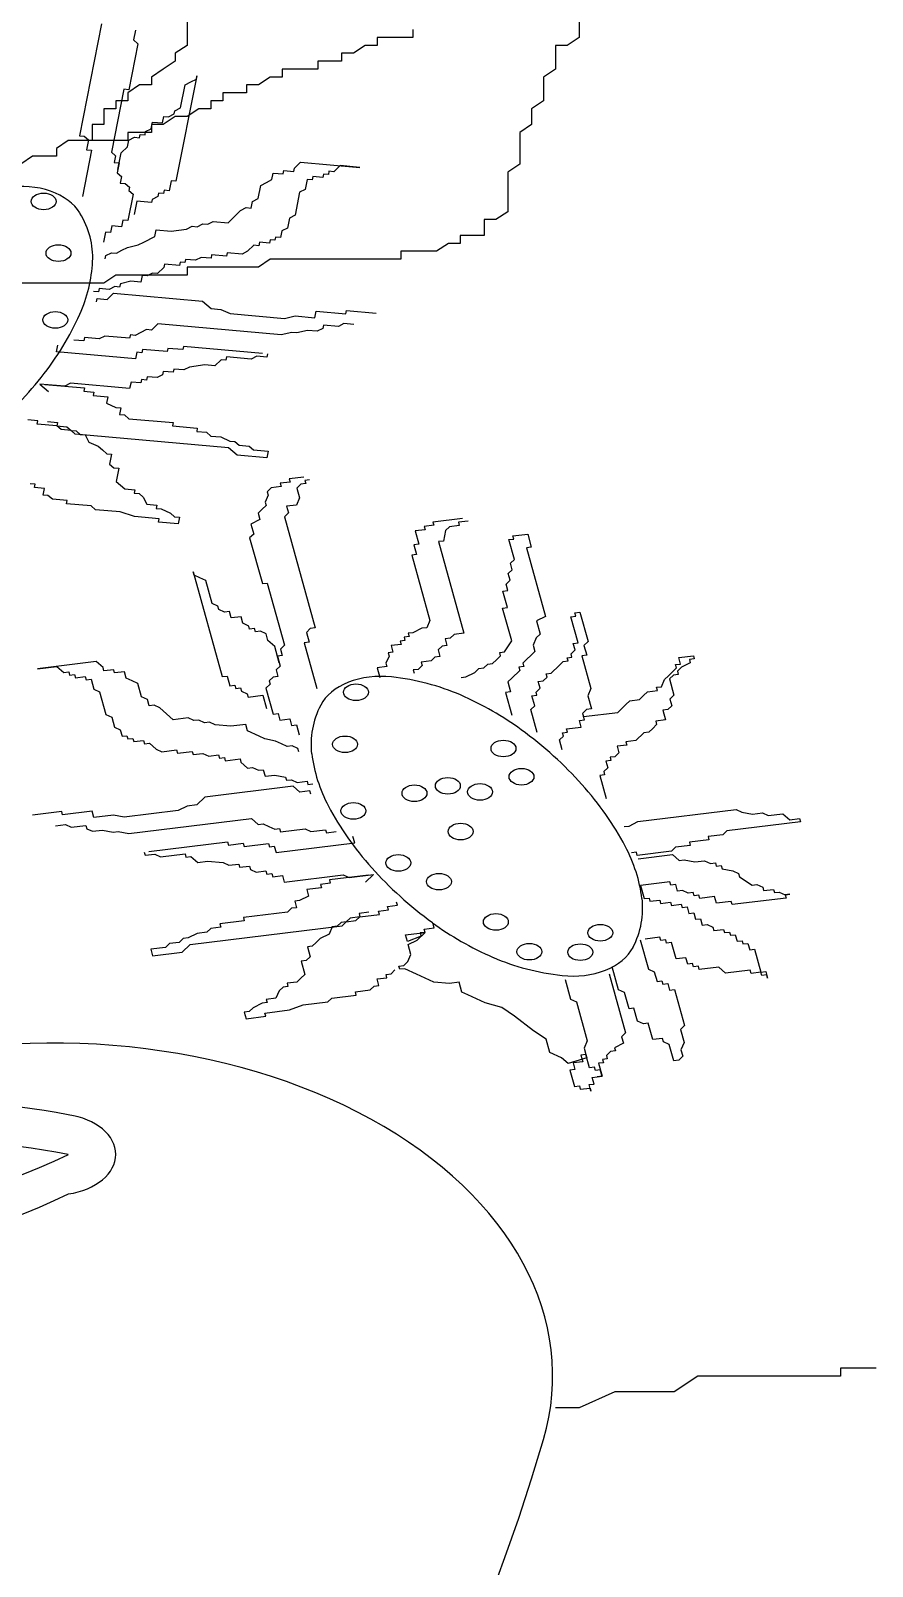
# Model space of a CAD drawing. Header units: millimetres. Extents: x 3060 to 28796, y 18778 to 36190.
# Drawn here: x 9188.6 to 9273.6, y 35747.8 to 35902.9 of the extents above; entities that cross this region are included whole.
import ezdxf

# ---------------------------------------------------------------- set-up
doc = ezdxf.new("R2010")
doc.units = ezdxf.units.MM

# ---------------------------------------------------------------- blocks, each defined once
blk = doc.blocks.new('A$C6FB662AA')
for p, q in [((1676.26, 1861.64), (1676.26, 1859.24)), ((1628.03, 1860.63), (1625.78, 1849.31)), ((1631.46, 1859.99), (1631.26, 1858.99)), ((1636.66, 1860.84), (1636.66, 1858.44)), ((1659.46, 1860.04), (1659.46, 1859.24)), ((1631.7, 1858.61), (1630.77, 1853.95)), ((1631.26, 1858.99), (1631.7, 1858.61)), ((1636.66, 1858.44), (1635.46, 1857.64)), ((1654.66, 1858.44), (1653.46, 1857.64)), ((1655.86, 1858.44), (1654.66, 1858.44)), ((1659.46, 1859.24), (1655.86, 1859.24)), ((1655.86, 1859.24), (1655.86, 1858.44)), ((1675.06, 1858.44), (1673.86, 1858.44)), ((1673.86, 1858.44), (1673.86, 1856.04)), ((1676.26, 1859.24), (1675.06, 1858.44)), ((1635.46, 1856.84), (1634.26, 1856.04)), ((1635.46, 1857.64), (1635.46, 1856.84)), ((1652.26, 1856.84), (1649.86, 1856.84)), ((1649.86, 1856.84), (1649.86, 1856.04)), ((1653.46, 1857.64), (1652.26, 1857.64)), ((1652.26, 1857.64), (1652.26, 1856.84)), ((1634.26, 1856.04), (1633.06, 1855.24)), ((1633.06, 1855.24), (1633.06, 1854.44)), ((1637.66, 1855.37), (1635.54, 1844.72)), ((1637.03, 1854.75), (1637.6, 1855.04)), ((1637.6, 1855.04), (1637.66, 1855.37)), ((1645.06, 1855.24), (1643.86, 1854.44)), ((1646.26, 1855.24), (1645.06, 1855.24)), ((1649.86, 1856.04), (1646.26, 1856.04)), ((1646.26, 1856.04), (1646.26, 1855.24)), ((1673.86, 1856.04), (1672.66, 1855.24)), ((1672.66, 1855.24), (1672.66, 1852.84)), ((1630.27, 1854), (1629.01, 1847.67)), ((1630.77, 1853.95), (1630.27, 1854)), ((1631.86, 1854.44), (1630.66, 1853.64)), ((1630.66, 1853.64), (1630.66, 1852.84)), ((1633.06, 1854.44), (1631.86, 1854.44)), ((1636, 1852.13), (1636.46, 1854.46)), ((1636.46, 1854.46), (1637.03, 1854.75)), ((1642.66, 1853.64), (1640.26, 1853.64)), ((1640.26, 1853.64), (1640.26, 1852.84)), ((1643.86, 1854.44), (1642.66, 1854.44)), ((1642.66, 1854.44), (1642.66, 1853.64)), ((1629.46, 1852.04), (1628.26, 1852.04)), ((1628.26, 1852.04), (1628.26, 1850.44)), ((1630.66, 1852.84), (1629.46, 1852.84)), ((1629.46, 1852.84), (1629.46, 1852.04)), ((1635.37, 1851.51), (1635.43, 1851.84)), ((1635.43, 1851.84), (1636, 1852.13)), ((1637.86, 1852.04), (1636.66, 1851.24)), ((1639.06, 1852.04), (1637.86, 1852.04)), ((1640.26, 1852.84), (1639.06, 1852.84)), ((1639.06, 1852.84), (1639.06, 1852.04)), ((1672.66, 1852.84), (1671.46, 1852.04)), ((1671.46, 1852.04), (1671.46, 1850.44)), ((1628.26, 1850.44), (1627.06, 1850.44)), ((1627.06, 1850.44), (1627.06, 1848.84)), ((1633.04, 1850.02), (1633.17, 1850.69)), ((1634.26, 1850.44), (1633.06, 1850.44)), ((1633.06, 1850.44), (1633.06, 1849.64)), ((1633.17, 1850.69), (1634.17, 1850.6)), ((1634.17, 1850.6), (1634.3, 1851.27)), ((1635.46, 1851.24), (1634.26, 1850.44)), ((1634.3, 1851.27), (1634.8, 1851.22)), ((1634.8, 1851.22), (1635.37, 1851.51)), ((1636.66, 1851.24), (1635.46, 1851.24)), ((1671.46, 1850.44), (1670.26, 1849.64)), ((1624.66, 1848.84), (1623.46, 1848.04)), ((1627.06, 1848.84), (1624.66, 1848.84)), ((1625.78, 1849.31), (1626.28, 1849.26)), ((1626.28, 1849.26), (1626.71, 1848.89)), ((1626.71, 1848.89), (1626.51, 1847.89)), ((1630.66, 1848.84), (1627.06, 1848.84)), ((1630.64, 1848.2), (1630.77, 1848.87)), ((1633.06, 1849.64), (1630.66, 1849.64)), ((1630.66, 1849.64), (1630.66, 1848.84)), ((1630.77, 1848.87), (1631.34, 1849.16)), ((1631.34, 1849.16), (1631.84, 1849.11)), ((1631.84, 1849.11), (1631.91, 1849.44)), ((1631.91, 1849.44), (1632.41, 1849.4)), ((1632.41, 1849.4), (1632.47, 1849.73)), ((1632.47, 1849.73), (1633.04, 1850.02)), ((1670.26, 1849.64), (1670.26, 1846.44)), ((1621.06, 1847.24), (1619.86, 1846.44)), ((1623.46, 1847.24), (1621.06, 1847.24)), ((1623.46, 1848.04), (1623.46, 1847.24)), ((1627.01, 1847.84), (1626.08, 1843.18)), ((1626.51, 1847.89), (1627.01, 1847.84)), ((1629.01, 1847.67), (1629.44, 1847.29)), ((1629.44, 1847.29), (1629.31, 1846.62)), ((1629.68, 1845.91), (1630.01, 1847.58)), ((1630.01, 1847.58), (1630.64, 1848.2)), ((1629.31, 1846.62), (1629.81, 1846.58)), ((1629.81, 1846.58), (1629.61, 1845.58)), ((1629.61, 1845.58), (1630.04, 1845.2)), ((1645.23, 1844.88), (1645.36, 1845.54)), ((1645.36, 1845.54), (1646.36, 1845.45)), ((1646.36, 1845.45), (1646.43, 1845.79)), ((1646.43, 1845.79), (1647.43, 1845.7)), ((1647.43, 1845.7), (1647.5, 1846.03)), ((1647.5, 1846.03), (1648.13, 1846.65)), ((1648.13, 1846.65), (1654.12, 1846.12)), ((1650.99, 1845.72), (1650.93, 1845.39)), ((1651.49, 1845.68), (1650.99, 1845.72)), ((1652.13, 1846.3), (1651.49, 1845.68)), ((1654.12, 1846.12), (1652.13, 1846.3)), ((1670.26, 1846.44), (1669.06, 1845.64)), ((1669.06, 1845.64), (1669.06, 1841.64)), ((1630.04, 1845.2), (1629.91, 1844.54)), ((1629.91, 1844.54), (1630.41, 1844.49)), ((1630.41, 1844.49), (1630.84, 1844.11)), ((1630.84, 1844.11), (1630.78, 1843.78)), ((1635.04, 1844.76), (1634.84, 1843.76)), ((1635.54, 1844.72), (1635.04, 1844.76)), ((1643.84, 1842.97), (1644.1, 1844.3)), ((1644.1, 1844.3), (1644.67, 1844.59)), ((1644.67, 1844.59), (1645.23, 1844.88)), ((1648.8, 1844.9), (1648.6, 1843.9)), ((1649.3, 1844.85), (1648.8, 1844.9)), ((1649.36, 1845.19), (1649.3, 1844.85)), ((1650.36, 1845.1), (1649.36, 1845.19)), ((1650.43, 1845.43), (1650.36, 1845.1)), ((1650.93, 1845.39), (1650.43, 1845.43)), ((1631.21, 1843.4), (1630.68, 1840.74)), ((1630.78, 1843.78), (1631.21, 1843.4)), ((1631.58, 1842.69), (1631.31, 1841.36)), ((1633.08, 1842.56), (1631.58, 1842.69)), ((1633.14, 1842.89), (1633.08, 1842.56)), ((1633.71, 1843.18), (1633.14, 1842.89)), ((1633.78, 1843.52), (1633.71, 1843.18)), ((1634.28, 1843.47), (1633.78, 1843.52)), ((1634.34, 1843.81), (1634.28, 1843.47)), ((1634.84, 1843.76), (1634.34, 1843.81)), ((1643.14, 1842.01), (1643.27, 1842.68)), ((1643.27, 1842.68), (1643.84, 1842.97)), ((1648.03, 1843.61), (1647.57, 1841.28)), ((1648.6, 1843.9), (1648.03, 1843.61)), ((1640.81, 1840.52), (1641.44, 1841.14)), ((1641.44, 1841.14), (1642.07, 1841.77)), ((1642.07, 1841.77), (1642.64, 1842.05)), ((1642.64, 1842.05), (1643.14, 1842.01)), ((1647, 1840.99), (1646.8, 1839.99)), ((1647.57, 1841.28), (1647, 1840.99)), ((1667.86, 1840.84), (1666.66, 1840.84)), ((1666.66, 1840.84), (1666.66, 1839.24)), ((1669.06, 1841.64), (1667.86, 1840.84)), ((1628.42, 1839.58), (1628.22, 1838.58)), ((1628.92, 1839.54), (1628.42, 1839.58)), ((1629.05, 1840.21), (1628.92, 1839.54)), ((1630.05, 1840.12), (1629.05, 1840.21)), ((1630.18, 1840.78), (1630.05, 1840.12)), ((1630.68, 1840.74), (1630.18, 1840.78)), ((1633.41, 1839.14), (1633.55, 1839.81)), ((1633.55, 1839.81), (1635.05, 1839.68)), ((1635.05, 1839.68), (1636.61, 1839.88)), ((1636.61, 1839.88), (1637.18, 1840.17)), ((1637.18, 1840.17), (1637.68, 1840.12)), ((1637.68, 1840.12), (1638.24, 1840.41)), ((1638.24, 1840.41), (1638.74, 1840.37)), ((1638.74, 1840.37), (1639.31, 1840.65)), ((1639.31, 1840.65), (1640.81, 1840.52)), ((1646.24, 1839.7), (1646.1, 1839.04)), ((1646.8, 1839.99), (1646.24, 1839.7)), ((1629.52, 1837.45), (1630.08, 1837.74)), ((1630.08, 1837.74), (1630.65, 1838.03)), ((1630.65, 1838.03), (1631.72, 1838.28)), ((1631.72, 1838.28), (1632.28, 1838.56)), ((1632.28, 1838.56), (1633.41, 1839.14)), ((1643.41, 1838.26), (1642.77, 1837.64)), ((1643.91, 1838.21), (1643.41, 1838.26)), ((1643.97, 1838.55), (1643.91, 1838.21)), ((1644.97, 1838.46), (1643.97, 1838.55)), ((1645.04, 1838.79), (1644.97, 1838.46)), ((1645.54, 1838.75), (1645.04, 1838.79)), ((1645.6, 1839.08), (1645.54, 1838.75)), ((1646.1, 1839.04), (1645.6, 1839.08)), ((1663.06, 1838.44), (1661.86, 1837.64)), ((1664.26, 1838.44), (1663.06, 1838.44)), ((1664.26, 1839.24), (1664.26, 1838.44)), ((1666.66, 1839.24), (1664.26, 1839.24)), ((1628.39, 1836.88), (1628.45, 1837.21)), ((1628.45, 1837.21), (1629.02, 1837.5)), ((1629.02, 1837.5), (1629.52, 1837.45)), ((1634.38, 1836.34), (1634.32, 1836.01)), ((1635.88, 1836.21), (1634.38, 1836.34)), ((1635.95, 1836.55), (1635.88, 1836.21)), ((1636.45, 1836.5), (1635.95, 1836.55)), ((1636.51, 1836.83), (1636.45, 1836.5)), ((1637.51, 1836.75), (1636.51, 1836.83)), ((1638.08, 1837.03), (1637.51, 1836.75)), ((1639.08, 1836.95), (1638.08, 1837.03)), ((1639.14, 1837.28), (1639.08, 1836.95)), ((1640.64, 1837.15), (1639.14, 1837.28)), ((1640.71, 1837.48), (1640.64, 1837.15)), ((1642.21, 1837.35), (1640.71, 1837.48)), ((1642.77, 1837.64), (1642.21, 1837.35)), ((1645.06, 1836.84), (1643.86, 1836.04)), ((1658.26, 1836.84), (1645.06, 1836.84)), ((1661.86, 1837.64), (1658.26, 1837.64)), ((1658.26, 1837.64), (1658.26, 1836.84)), ((1629.46, 1835.24), (1628.26, 1834.44)), ((1636.66, 1835.24), (1629.46, 1835.24)), ((1632.12, 1835.19), (1631.99, 1834.52)), ((1632.62, 1835.15), (1632.12, 1835.19)), ((1633.18, 1835.43), (1632.62, 1835.15)), ((1633.68, 1835.39), (1633.18, 1835.43)), ((1634.32, 1836.01), (1633.68, 1835.39)), ((1643.86, 1836.04), (1636.66, 1836.04)), ((1636.66, 1836.04), (1636.66, 1835.24)), ((1628.26, 1834.44), (1609.06, 1834.44)), ((1627.72, 1833.54), (1627.22, 1833.59)), ((1627.79, 1833.88), (1627.72, 1833.54)), ((1628.79, 1833.79), (1627.79, 1833.88)), ((1628.59, 1832.79), (1629.22, 1833.41)), ((1629.36, 1834.08), (1628.79, 1833.79)), ((1629.22, 1833.41), (1638.22, 1832.62)), ((1629.85, 1834.03), (1629.36, 1834.08)), ((1629.92, 1834.37), (1629.85, 1834.03)), ((1630.99, 1834.61), (1629.92, 1834.37)), ((1631.99, 1834.52), (1630.99, 1834.61)), ((1627.52, 1832.55), (1627.59, 1832.88)), ((1627.59, 1832.88), (1628.59, 1832.79)), ((1638.22, 1832.62), (1639.08, 1831.86)), ((1639.08, 1831.86), (1640.08, 1831.77)), ((1640.08, 1831.77), (1641.01, 1831.35)), ((1649.57, 1830.93), (1649.71, 1831.6)), ((1649.71, 1831.6), (1652.7, 1831.33)), ((1652.7, 1831.33), (1652.77, 1831.67)), ((1652.77, 1831.67), (1655.77, 1831.4)), ((1633.69, 1830.31), (1633.06, 1829.68)), ((1646.18, 1829.2), (1633.69, 1830.31)), ((1641.01, 1831.35), (1646.51, 1830.87)), ((1646.51, 1830.87), (1647.58, 1831.11)), ((1647.58, 1831.11), (1649.57, 1830.93)), ((1650.44, 1830.18), (1650.37, 1829.85)), ((1651.94, 1830.05), (1650.44, 1830.18)), ((1652.51, 1830.34), (1651.94, 1830.05)), ((1653.51, 1830.25), (1652.51, 1830.34)), ((1626.23, 1828.59), (1625.23, 1828.68)), ((1626.3, 1828.93), (1626.23, 1828.59)), ((1627.79, 1828.79), (1626.3, 1828.93)), ((1628.36, 1829.08), (1627.79, 1828.79)), ((1630.86, 1828.86), (1628.36, 1829.08)), ((1630.93, 1829.19), (1630.86, 1828.86)), ((1631.42, 1829.15), (1630.93, 1829.19)), ((1631.99, 1829.44), (1631.42, 1829.15)), ((1632.56, 1829.73), (1631.99, 1829.44)), ((1633.06, 1829.68), (1632.56, 1829.73)), ((1647.24, 1829.44), (1646.18, 1829.2)), ((1647.74, 1829.4), (1647.24, 1829.44)), ((1648.81, 1829.65), (1647.74, 1829.4)), ((1649.81, 1829.56), (1648.81, 1829.65)), ((1650.37, 1829.85), (1649.81, 1829.56)), ((1623.47, 1827.48), (1623.6, 1828.15)), ((1631.46, 1826.77), (1623.47, 1827.48)), ((1631.59, 1827.44), (1631.46, 1826.77)), ((1632.09, 1827.4), (1631.59, 1827.44)), ((1632.16, 1827.73), (1632.09, 1827.4)), ((1634.66, 1827.51), (1632.16, 1827.73)), ((1634.72, 1827.84), (1634.66, 1827.51)), ((1636.22, 1827.71), (1634.72, 1827.84)), ((1636.29, 1828.04), (1636.22, 1827.71)), ((1644.28, 1827.33), (1636.29, 1828.04)), ((1640.65, 1826.98), (1640.59, 1826.64)), ((1643.15, 1826.76), (1640.65, 1826.98)), ((1643.72, 1827.05), (1643.15, 1826.76)), ((1644.72, 1826.96), (1643.72, 1827.05)), ((1644.78, 1827.29), (1644.72, 1826.96)), ((1634.26, 1825.51), (1634.19, 1825.18)), ((1635.26, 1825.42), (1634.26, 1825.51)), ((1635.32, 1825.75), (1635.26, 1825.42)), ((1636.32, 1825.67), (1635.32, 1825.75)), ((1636.89, 1825.95), (1636.32, 1825.67)), ((1638.45, 1826.16), (1636.89, 1825.95)), ((1639.45, 1826.07), (1638.45, 1826.16)), ((1640.09, 1826.69), (1639.45, 1826.07)), ((1640.59, 1826.64), (1640.09, 1826.69)), ((1624.3, 1824.02), (1621.8, 1824.24)), ((1621.8, 1824.24), (1622.67, 1823.48)), ((1622.3, 1824.19), (1626.3, 1823.84)), ((1624.87, 1824.31), (1624.3, 1824.02)), ((1630.86, 1823.78), (1624.87, 1824.31)), ((1626.3, 1823.84), (1626.23, 1823.51)), ((1631, 1824.44), (1630.86, 1823.78)), ((1632, 1824.35), (1631, 1824.44)), ((1632.06, 1824.69), (1632, 1824.35)), ((1632.56, 1824.64), (1632.06, 1824.69)), ((1632.63, 1824.98), (1632.56, 1824.64)), ((1633.63, 1824.89), (1632.63, 1824.98)), ((1634.19, 1825.18), (1633.63, 1824.89)), ((1626.23, 1823.51), (1627.23, 1823.42)), ((1627.23, 1823.42), (1627.17, 1823.09)), ((1627.17, 1823.09), (1628.67, 1822.95)), ((1628.67, 1822.95), (1628.53, 1822.29)), ((1628.53, 1822.29), (1629.47, 1821.87)), ((1629.47, 1821.87), (1629.97, 1821.82)), ((1629.97, 1821.82), (1629.83, 1821.16)), ((1629.83, 1821.16), (1630.33, 1821.11)), ((1630.33, 1821.11), (1630.77, 1820.73)), ((1630.77, 1820.73), (1635.26, 1820.34)), ((1621.57, 1820.53), (1620.57, 1820.62)), ((1621.51, 1820.2), (1621.57, 1820.53)), ((1623.51, 1820.02), (1621.51, 1820.2)), ((1622.57, 1820.44), (1623.57, 1820.35)), ((1623.57, 1820.35), (1623.51, 1820.02)), ((1623.51, 1820.02), (1624.51, 1819.93)), ((1623.94, 1819.64), (1623.51, 1820.02)), ((1624.94, 1819.56), (1623.94, 1819.64)), ((1624.51, 1819.93), (1624.94, 1819.56)), ((1625.37, 1819.18), (1624.94, 1819.56)), ((1624.94, 1819.56), (1625.44, 1819.51)), ((1640.86, 1817.81), (1625.37, 1819.18)), ((1625.44, 1819.51), (1625.87, 1819.13)), ((1625.87, 1819.13), (1626.37, 1819.09)), ((1635.26, 1820.34), (1635.2, 1820)), ((1635.2, 1820), (1637.69, 1819.78)), ((1637.69, 1819.78), (1637.63, 1819.45)), ((1637.63, 1819.45), (1638.63, 1819.36)), ((1638.63, 1819.36), (1639.06, 1818.98)), ((1626.37, 1819.09), (1626.74, 1818.38)), ((1626.74, 1818.38), (1627.67, 1817.96)), ((1627.67, 1817.96), (1628.1, 1817.58)), ((1628.1, 1817.58), (1628.54, 1817.2)), ((1639.06, 1818.98), (1640.06, 1818.9)), ((1640.06, 1818.9), (1640.99, 1818.47)), ((1641.73, 1817.05), (1640.86, 1817.81)), ((1640.99, 1818.47), (1641.49, 1818.43)), ((1641.49, 1818.43), (1641.93, 1818.05)), ((1641.93, 1818.05), (1642.93, 1817.96)), ((1642.93, 1817.96), (1643.36, 1817.59)), ((1643.36, 1817.59), (1644.86, 1817.45)), ((1628.54, 1817.2), (1629.04, 1817.16)), ((1629.04, 1817.16), (1628.84, 1816.16)), ((1628.84, 1816.16), (1629.27, 1815.78)), ((1644.72, 1816.79), (1641.73, 1817.05)), ((1644.86, 1817.45), (1644.72, 1816.79)), ((1629.27, 1815.78), (1629.77, 1815.74)), ((1629.77, 1815.74), (1629.51, 1814.41)), ((1648.45, 1814.84), (1646.97, 1814.66)), ((1646.97, 1814.66), (1647.06, 1814.33)), ((1649.04, 1814.57), (1648.55, 1814.51)), ((1648.55, 1814.51), (1648.64, 1814.18)), ((1621.31, 1814.11), (1620.81, 1814.16)), ((1621.25, 1813.78), (1621.31, 1814.11)), ((1622.25, 1813.69), (1621.25, 1813.78)), ((1622.11, 1813.03), (1622.25, 1813.69)), ((1622.61, 1812.98), (1622.11, 1813.03)), ((1623.05, 1812.6), (1622.61, 1812.98)), ((1629.51, 1814.41), (1629.94, 1814.03)), ((1629.94, 1814.03), (1630.37, 1813.65)), ((1630.37, 1813.65), (1631.37, 1813.56)), ((1631.37, 1813.56), (1631.31, 1813.23)), ((1631.31, 1813.23), (1631.81, 1813.19)), ((1631.81, 1813.19), (1632.24, 1812.81)), ((1644.86, 1813.03), (1644.54, 1812.31)), ((1645.17, 1813.75), (1644.76, 1813.36)), ((1644.76, 1813.36), (1644.86, 1813.03)), ((1646.16, 1813.88), (1645.17, 1813.75)), ((1647.06, 1814.33), (1646.07, 1814.21)), ((1646.07, 1814.21), (1646.16, 1813.88)), ((1648.14, 1814.12), (1647.74, 1813.73)), ((1647.74, 1813.73), (1648.01, 1812.74)), ((1648.64, 1814.18), (1648.14, 1814.12)), ((1624.55, 1812.47), (1623.05, 1812.6)), ((1624.48, 1812.14), (1624.55, 1812.47)), ((1626.98, 1811.92), (1624.48, 1812.14)), ((1627.41, 1811.54), (1626.98, 1811.92)), ((1629.91, 1811.32), (1627.41, 1811.54)), ((1632.24, 1812.81), (1632.61, 1812.1)), ((1632.61, 1812.1), (1633.61, 1812.01)), ((1633.61, 1812.01), (1633.54, 1811.68)), ((1633.54, 1811.68), (1634.04, 1811.63)), ((1634.04, 1811.63), (1634.97, 1811.21)), ((1644.23, 1811.59), (1643.83, 1811.2)), ((1644.64, 1811.98), (1644.23, 1811.59)), ((1644.54, 1812.31), (1644.64, 1811.98)), ((1647.7, 1812.02), (1646.71, 1811.89)), ((1646.71, 1811.89), (1646.89, 1811.23)), ((1648.01, 1812.74), (1647.7, 1812.02)), ((1631.34, 1810.85), (1629.91, 1811.32)), ((1633.84, 1810.63), (1631.34, 1810.85)), ((1633.77, 1810.3), (1633.84, 1810.63)), ((1635.77, 1810.12), (1633.77, 1810.3)), ((1634.97, 1811.21), (1635.4, 1810.83)), ((1635.4, 1810.83), (1635.9, 1810.79)), ((1635.9, 1810.79), (1635.77, 1810.12)), ((1644.01, 1810.54), (1643.11, 1810.08)), ((1643.11, 1810.08), (1643.39, 1809.09)), ((1643.83, 1811.2), (1644.01, 1810.54)), ((1646.89, 1811.23), (1646.49, 1810.84)), ((1646.49, 1810.84), (1649.61, 1799.61)), ((1661.59, 1809.97), (1660.6, 1809.85)), ((1660.6, 1809.85), (1660.7, 1809.52)), ((1664.48, 1810.67), (1661.5, 1810.3)), ((1661.5, 1810.3), (1661.59, 1809.97)), ((1663.17, 1809.82), (1662.77, 1809.43)), ((1664.16, 1809.95), (1663.17, 1809.82)), ((1665.06, 1810.4), (1664.07, 1810.28)), ((1664.07, 1810.28), (1664.16, 1809.95)), ((1643.39, 1809.09), (1642.98, 1808.7)), ((1642.98, 1808.7), (1644.27, 1804.08)), ((1660.7, 1809.52), (1659.7, 1809.4)), ((1659.7, 1809.4), (1660.07, 1808.08)), ((1662.55, 1808.38), (1662.05, 1808.32)), ((1662.05, 1808.32), (1664.62, 1799.07)), ((1662.77, 1809.43), (1662.55, 1808.38)), ((1669.17, 1808.52), (1669.67, 1808.58)), ((1669.73, 1806.53), (1669.17, 1808.52)), ((1669.58, 1808.91), (1671.07, 1809.09)), ((1669.67, 1808.58), (1669.58, 1808.91)), ((1671.07, 1809.09), (1671.43, 1807.77)), ((1659.85, 1807.02), (1659.35, 1806.96)), ((1659.35, 1806.96), (1661.19, 1800.35)), ((1660.07, 1808.08), (1659.58, 1808.01)), ((1659.58, 1808.01), (1659.85, 1807.02)), ((1671.43, 1807.77), (1670.94, 1807.71)), ((1670.94, 1807.71), (1672.86, 1800.77)), ((1637.27, 1805.26), (1640.21, 1794.69)), ((1637.37, 1804.93), (1637.27, 1805.26)), ((1669.1, 1805.09), (1669.5, 1805.48)), ((1669.32, 1806.14), (1669.73, 1806.53)), ((1669.5, 1805.48), (1669.32, 1806.14)), ((1637.95, 1804.66), (1637.37, 1804.93)), ((1638.54, 1804.39), (1637.95, 1804.66)), ((1639.18, 1802.08), (1638.54, 1804.39)), ((1644.27, 1804.08), (1644.76, 1804.14)), ((1644.76, 1804.14), (1646.51, 1797.86)), ((1668.88, 1804.04), (1669.28, 1804.43)), ((1669.06, 1803.38), (1668.88, 1804.04)), ((1669.28, 1804.43), (1669.1, 1805.09)), ((1639.77, 1801.81), (1639.18, 1802.08)), ((1668.57, 1803.31), (1669.06, 1803.38)), ((1669.03, 1801.66), (1668.57, 1803.31)), ((1639.86, 1801.48), (1639.77, 1801.81)), ((1640.45, 1801.21), (1639.86, 1801.48)), ((1640.94, 1801.27), (1640.45, 1801.21)), ((1641.13, 1800.61), (1640.94, 1801.27)), ((1642.12, 1800.73), (1641.13, 1800.61)), ((1642.3, 1800.07), (1642.12, 1800.73)), ((1668.53, 1801.6), (1669.03, 1801.66)), ((1669.45, 1798.3), (1668.53, 1801.6)), ((1672.86, 1800.77), (1671.96, 1800.32)), ((1675.43, 1800.74), (1675.93, 1800.81)), ((1676.17, 1798.1), (1675.43, 1800.74)), ((1675.84, 1801.14), (1676.33, 1801.2)), ((1675.93, 1800.81), (1675.84, 1801.14)), ((1676.33, 1801.2), (1677.16, 1798.22)), ((1642.89, 1799.8), (1642.3, 1800.07)), ((1642.98, 1799.47), (1642.89, 1799.8)), ((1643.48, 1799.54), (1642.98, 1799.47)), ((1643.57, 1799.21), (1643.48, 1799.54)), ((1644.06, 1799.27), (1643.57, 1799.21)), ((1644.65, 1799), (1644.06, 1799.27)), ((1644.83, 1798.34), (1644.65, 1799)), ((1649.11, 1799.55), (1648.71, 1799.16)), ((1648.71, 1799.16), (1648.98, 1798.16)), ((1649.61, 1799.61), (1649.11, 1799.55)), ((1659.48, 1799.12), (1658.99, 1799.06)), ((1658.99, 1799.06), (1659.08, 1798.73)), ((1660.38, 1799.57), (1659.48, 1799.12)), ((1660.88, 1799.63), (1660.38, 1799.57)), ((1661.19, 1800.35), (1660.88, 1799.63)), ((1664.62, 1799.07), (1663.63, 1798.95)), ((1672.33, 1798.99), (1671.93, 1798.6)), ((1671.96, 1800.32), (1672.33, 1798.99)), ((1645.51, 1797.74), (1644.83, 1798.34)), ((1645.97, 1796.08), (1645.51, 1797.74)), ((1646.51, 1797.86), (1646.1, 1797.47)), ((1646.1, 1797.47), (1646.28, 1796.81)), ((1648.98, 1798.16), (1648.49, 1798.1)), ((1648.49, 1798.1), (1649.77, 1793.48)), ((1658.27, 1797.94), (1657.28, 1797.82)), ((1657.28, 1797.82), (1657.46, 1797.16)), ((1658.67, 1798.34), (1658.18, 1798.27)), ((1658.18, 1798.27), (1658.27, 1797.94)), ((1659.08, 1798.73), (1658.58, 1798.67)), ((1658.58, 1798.67), (1658.67, 1798.34)), ((1662.42, 1797.77), (1662.01, 1797.38)), ((1662.91, 1797.83), (1662.42, 1797.77)), ((1663.23, 1798.56), (1662.73, 1798.49)), ((1662.73, 1798.49), (1662.91, 1797.83)), ((1663.63, 1798.95), (1663.23, 1798.56)), ((1668.73, 1797.18), (1669.45, 1798.3)), ((1671.93, 1798.6), (1671.61, 1797.88)), ((1671.61, 1797.88), (1671.8, 1797.22)), ((1675.67, 1798.04), (1676.17, 1798.1)), ((1675.85, 1797.38), (1675.67, 1798.04)), ((1677.16, 1798.22), (1676.75, 1797.83)), ((1676.75, 1797.83), (1677.03, 1796.84)), ((1627.49, 1796.2), (1621.54, 1795.46)), ((1628.17, 1795.6), (1627.49, 1796.2)), ((1646.28, 1796.81), (1645.79, 1796.75)), ((1645.79, 1796.75), (1646.06, 1795.75)), ((1657.06, 1796.77), (1656.75, 1796.05)), ((1656.75, 1796.05), (1656.84, 1795.72)), ((1657.46, 1797.16), (1656.97, 1797.1)), ((1656.97, 1797.1), (1657.06, 1796.77)), ((1661.3, 1796.27), (1660.31, 1796.14)), ((1660.31, 1796.14), (1660.4, 1795.81)), ((1661.7, 1796.66), (1661.3, 1796.27)), ((1662.2, 1796.72), (1661.7, 1796.66)), ((1662.01, 1797.38), (1662.2, 1796.72)), ((1666.62, 1795.56), (1667.03, 1795.95)), ((1667.03, 1795.95), (1667.52, 1796.01)), ((1667.52, 1796.01), (1667.92, 1796.4)), ((1667.92, 1796.4), (1668.33, 1796.79)), ((1668.24, 1797.12), (1668.73, 1797.18)), ((1668.33, 1796.79), (1668.24, 1797.12)), ((1670.99, 1796.44), (1670.59, 1796.05)), ((1670.59, 1796.05), (1670.68, 1795.72)), ((1671.39, 1796.83), (1670.99, 1796.44)), ((1671.8, 1797.22), (1671.39, 1796.83)), ((1674.24, 1795.81), (1674.64, 1796.2)), ((1674.64, 1796.2), (1675.14, 1796.27)), ((1675.05, 1796.6), (1675.54, 1796.66)), ((1675.14, 1796.27), (1675.05, 1796.6)), ((1675.45, 1796.99), (1675.85, 1797.38)), ((1675.54, 1796.66), (1675.45, 1796.99)), ((1677.03, 1796.84), (1676.53, 1796.78)), ((1676.53, 1796.78), (1677.45, 1793.48)), ((1686, 1795.9), (1686.5, 1795.96)), ((1686.1, 1795.57), (1686, 1795.9)), ((1686.32, 1796.62), (1687.8, 1796.8)), ((1686.5, 1795.96), (1686.32, 1796.62)), ((1687.49, 1796.08), (1686.59, 1795.63)), ((1687.89, 1796.47), (1687.4, 1796.41)), ((1687.4, 1796.41), (1687.49, 1796.08)), ((1687.8, 1796.8), (1687.89, 1796.47)), ((1621.54, 1795.46), (1623.52, 1795.71)), ((1623.52, 1795.71), (1624.2, 1795.11)), ((1624.2, 1795.11), (1624.7, 1795.17)), ((1624.7, 1795.17), (1624.79, 1794.84)), ((1624.79, 1794.84), (1625.29, 1794.9)), ((1625.29, 1794.9), (1625.38, 1794.57)), ((1625.38, 1794.57), (1626.37, 1794.69)), ((1626.37, 1794.69), (1626.46, 1794.36)), ((1626.46, 1794.36), (1626.96, 1794.42)), ((1626.96, 1794.42), (1627.23, 1793.43)), ((1628.26, 1795.27), (1628.17, 1795.6)), ((1629.25, 1795.39), (1628.26, 1795.27)), ((1629.34, 1795.06), (1629.25, 1795.39)), ((1630.33, 1795.18), (1629.34, 1795.06)), ((1630.52, 1794.52), (1630.33, 1795.18)), ((1631.1, 1794.25), (1630.52, 1794.52)), ((1640.21, 1794.69), (1640.7, 1794.75)), ((1640.7, 1794.75), (1640.98, 1793.76)), ((1645.35, 1794.64), (1644.94, 1794.25)), ((1645.84, 1794.7), (1645.35, 1794.64)), ((1646.06, 1795.75), (1645.66, 1795.36)), ((1645.66, 1795.36), (1645.84, 1794.7)), ((1656.84, 1795.72), (1655.85, 1795.59)), ((1655.85, 1795.59), (1656.12, 1794.6)), ((1660, 1795.42), (1659.5, 1795.36)), ((1659.5, 1795.36), (1659.59, 1795.03)), ((1660.4, 1795.81), (1660, 1795.42)), ((1664.33, 1794.59), (1664.82, 1794.65)), ((1664.82, 1794.65), (1665.72, 1795.1)), ((1665.72, 1795.1), (1666.13, 1795.5)), ((1666.13, 1795.5), (1666.62, 1795.56)), ((1669.47, 1794.54), (1669.06, 1794.15)), ((1670.27, 1795.32), (1669.47, 1794.54)), ((1670.68, 1795.72), (1670.18, 1795.65)), ((1670.18, 1795.65), (1670.27, 1795.32)), ((1672.62, 1794.25), (1673.03, 1794.64)), ((1672.94, 1794.97), (1673.43, 1795.03)), ((1673.03, 1794.64), (1672.94, 1794.97)), ((1673.43, 1795.03), (1674.24, 1795.81)), ((1684.57, 1793.67), (1684.88, 1794.39)), ((1684.88, 1794.39), (1685.29, 1794.78)), ((1685.29, 1794.78), (1685.69, 1795.18)), ((1685.78, 1794.85), (1685.38, 1794.45)), ((1685.38, 1794.45), (1685.84, 1792.8)), ((1685.69, 1795.18), (1686.1, 1795.57)), ((1686.28, 1794.91), (1685.78, 1794.85)), ((1686.59, 1795.63), (1686.19, 1795.24)), ((1686.19, 1795.24), (1686.28, 1794.91)), ((1627.23, 1793.43), (1627.82, 1793.16)), ((1627.82, 1793.16), (1628.46, 1790.85)), ((1631.69, 1793.98), (1631.1, 1794.25)), ((1632.06, 1792.66), (1631.69, 1793.98)), ((1640.98, 1793.76), (1641.48, 1793.82)), ((1641.48, 1793.82), (1641.57, 1793.49)), ((1641.57, 1793.49), (1642.06, 1793.55)), ((1642.06, 1793.55), (1642.15, 1793.22)), ((1642.15, 1793.22), (1642.74, 1792.95)), ((1642.74, 1792.95), (1642.83, 1792.62)), ((1642.83, 1792.62), (1644.32, 1792.81)), ((1644.32, 1792.81), (1644.69, 1791.48)), ((1645.04, 1793.92), (1644.63, 1793.53)), ((1644.63, 1793.53), (1645.37, 1790.88)), ((1644.94, 1794.25), (1645.04, 1793.92)), ((1669.34, 1793.16), (1668.84, 1793.1)), ((1668.84, 1793.1), (1669.48, 1790.78)), ((1669.06, 1794.15), (1669.34, 1793.16)), ((1671.5, 1792.74), (1672, 1792.8)), ((1671.91, 1793.13), (1672.31, 1793.53)), ((1672, 1792.8), (1671.91, 1793.13)), ((1672.13, 1794.19), (1672.62, 1794.25)), ((1672.31, 1793.53), (1672.13, 1794.19)), ((1677.45, 1793.48), (1677.14, 1792.75)), ((1677.14, 1792.75), (1677.5, 1791.43)), ((1682.37, 1792.37), (1682.77, 1792.77)), ((1682.77, 1792.77), (1683.18, 1793.16)), ((1683.18, 1793.16), (1684.17, 1793.28)), ((1684.08, 1793.61), (1684.57, 1793.67)), ((1684.17, 1793.28), (1684.08, 1793.61)), ((1685.84, 1792.8), (1685.43, 1792.41)), ((1632.65, 1792.39), (1632.06, 1792.66)), ((1632.83, 1791.73), (1632.65, 1792.39)), ((1633.33, 1791.79), (1632.83, 1791.73)), ((1633.91, 1791.52), (1633.33, 1791.79)), ((1634.59, 1790.92), (1633.91, 1791.52)), ((1671.37, 1791.36), (1671.78, 1791.75)), ((1672.02, 1789.05), (1671.37, 1791.36)), ((1671.78, 1791.75), (1671.5, 1792.74)), ((1677.01, 1791.37), (1676.61, 1790.98)), ((1677.5, 1791.43), (1677.01, 1791.37)), ((1680.17, 1791.08), (1680.57, 1791.47)), ((1680.57, 1791.47), (1680.97, 1791.86)), ((1680.97, 1791.86), (1681.38, 1792.25)), ((1681.38, 1792.25), (1682.37, 1792.37)), ((1685.21, 1791.36), (1684.72, 1791.3)), ((1684.72, 1791.3), (1684.99, 1790.31)), ((1685.62, 1791.75), (1685.21, 1791.36)), ((1685.43, 1792.41), (1685.62, 1791.75)), ((1628.46, 1790.85), (1629.05, 1790.58)), ((1629.05, 1790.58), (1629.32, 1789.59)), ((1635.27, 1790.32), (1634.59, 1790.92)), ((1636.76, 1790.51), (1635.27, 1790.32)), ((1637.34, 1790.24), (1636.76, 1790.51)), ((1637.84, 1790.3), (1637.34, 1790.24)), ((1638.43, 1790.03), (1637.84, 1790.3)), ((1638.92, 1790.09), (1638.43, 1790.03)), ((1639.51, 1789.82), (1638.92, 1790.09)), ((1641.09, 1789.67), (1639.51, 1789.82)), ((1642.58, 1789.86), (1641.09, 1789.67)), ((1642.76, 1789.2), (1642.58, 1789.86)), ((1645.37, 1790.88), (1645.86, 1790.95)), ((1645.86, 1790.95), (1646.04, 1790.28)), ((1646.04, 1790.28), (1647.04, 1790.41)), ((1647.04, 1790.41), (1647.22, 1789.75)), ((1647.22, 1789.75), (1647.72, 1789.81)), ((1647.72, 1789.81), (1647.99, 1788.82)), ((1676.29, 1790.26), (1676.79, 1790.32)), ((1676.48, 1789.6), (1676.29, 1790.26)), ((1676.61, 1790.98), (1676.7, 1790.65)), ((1676.7, 1790.65), (1680.17, 1791.08)), ((1676.79, 1790.32), (1676.7, 1790.65)), ((1684.09, 1789.85), (1683.69, 1789.46)), ((1684.99, 1790.31), (1684, 1790.18)), ((1684, 1790.18), (1684.09, 1789.85)), ((1629.32, 1789.59), (1629.91, 1789.32)), ((1629.91, 1789.32), (1630.09, 1788.66)), ((1630.09, 1788.66), (1630.59, 1788.72)), ((1630.59, 1788.72), (1630.68, 1788.39)), ((1630.68, 1788.39), (1631.18, 1788.45)), ((1631.18, 1788.45), (1631.27, 1788.12)), ((1631.27, 1788.12), (1632.26, 1788.24)), ((1632.26, 1788.24), (1632.35, 1787.91)), ((1643.93, 1788.66), (1642.76, 1789.2)), ((1644.52, 1788.39), (1643.93, 1788.66)), ((1645.6, 1788.18), (1644.52, 1788.39)), ((1646.19, 1787.91), (1645.6, 1788.18)), ((1674.27, 1788.3), (1674.68, 1788.69)), ((1674.55, 1787.31), (1674.27, 1788.3)), ((1674.59, 1789.02), (1675.08, 1789.08)), ((1674.68, 1788.69), (1674.59, 1789.02)), ((1674.99, 1789.41), (1676.48, 1789.6)), ((1675.08, 1789.08), (1674.99, 1789.41)), ((1681.98, 1788.23), (1680.99, 1788.1)), ((1680.99, 1788.1), (1681.08, 1787.77)), ((1682.79, 1789.01), (1681.98, 1788.23)), ((1683.29, 1789.07), (1682.79, 1789.01)), ((1683.69, 1789.46), (1683.29, 1789.07)), ((1632.35, 1787.91), (1632.85, 1787.97)), ((1632.85, 1787.97), (1633.53, 1787.37)), ((1633.53, 1787.37), (1634.11, 1787.1)), ((1634.11, 1787.1), (1635.6, 1787.29)), ((1635.6, 1787.29), (1635.69, 1786.96)), ((1635.69, 1786.96), (1637.18, 1787.14)), ((1637.18, 1787.14), (1637.27, 1786.81)), ((1637.27, 1786.81), (1638.26, 1786.93)), ((1638.26, 1786.93), (1638.85, 1786.66)), ((1638.85, 1786.66), (1639.84, 1786.79)), ((1639.84, 1786.79), (1639.93, 1786.46)), ((1646.78, 1787.64), (1646.19, 1787.91)), ((1647.27, 1787.7), (1646.78, 1787.64)), ((1647.86, 1787.43), (1647.27, 1787.7)), ((1647.95, 1787.1), (1647.86, 1787.43)), ((1679.87, 1786.6), (1679.38, 1786.54)), ((1680.28, 1786.99), (1679.87, 1786.6)), ((1681.08, 1787.77), (1680.09, 1787.65)), ((1680.09, 1787.65), (1680.28, 1786.99)), ((1639.93, 1786.46), (1640.43, 1786.52)), ((1640.43, 1786.52), (1640.52, 1786.19)), ((1640.52, 1786.19), (1642.01, 1786.37)), ((1642.01, 1786.37), (1642.1, 1786.04)), ((1642.1, 1786.04), (1642.78, 1785.44)), ((1642.78, 1785.44), (1643.27, 1785.5)), ((1643.27, 1785.5), (1643.86, 1785.23)), ((1643.86, 1785.23), (1644.36, 1785.29)), ((1644.36, 1785.29), (1644.54, 1784.63)), ((1679.16, 1785.49), (1678.75, 1785.09)), ((1678.75, 1785.09), (1678.84, 1784.76)), ((1679.47, 1786.21), (1678.97, 1786.15)), ((1678.97, 1786.15), (1679.16, 1785.49)), ((1679.38, 1786.54), (1679.47, 1786.21)), ((1647.38, 1783.62), (1638.46, 1782.52)), ((1644.54, 1784.63), (1645.53, 1784.75)), ((1645.53, 1784.75), (1646.61, 1784.55)), ((1646.61, 1784.55), (1646.7, 1784.22)), ((1646.7, 1784.22), (1647.2, 1784.28)), ((1647.2, 1784.28), (1647.79, 1784.01)), ((1648.06, 1783.02), (1647.38, 1783.62)), ((1647.79, 1784.01), (1648.78, 1784.13)), ((1648.78, 1784.13), (1648.87, 1783.8)), ((1648.87, 1783.8), (1649.37, 1783.86)), ((1678.84, 1784.76), (1678.35, 1784.7)), ((1678.35, 1784.7), (1678.99, 1782.39)), ((1638.46, 1782.52), (1637.66, 1781.73)), ((1649.05, 1783.14), (1648.06, 1783.02)), ((1649.15, 1782.81), (1649.05, 1783.14)), ((1624, 1781.07), (1621.03, 1780.71)), ((1624.09, 1780.74), (1624, 1781.07)), ((1627.06, 1781.11), (1624.09, 1780.74)), ((1627.25, 1780.45), (1627.06, 1781.11)), ((1629.23, 1780.69), (1627.25, 1780.45)), ((1630.31, 1780.48), (1629.23, 1780.69)), ((1635.76, 1781.16), (1630.31, 1780.48)), ((1630.77, 1778.83), (1643.16, 1780.36)), ((1636.66, 1781.61), (1635.76, 1781.16)), ((1637.66, 1781.73), (1636.66, 1781.61)), ((1643.16, 1780.36), (1643.84, 1779.76)), ((1682.2, 1780.05), (1692.11, 1781.28)), ((1692.11, 1781.28), (1692.7, 1781.01)), ((1692.7, 1781.01), (1693.78, 1780.8)), ((1693.78, 1780.8), (1694.77, 1780.92)), ((1694.77, 1780.92), (1695.36, 1780.65)), ((1695.36, 1780.65), (1696.85, 1780.83)), ((1696.85, 1780.83), (1697.53, 1780.23)), ((1697.53, 1780.23), (1698.52, 1780.36)), ((1698.52, 1780.36), (1698.61, 1780.03)), ((1623.38, 1779.63), (1624.37, 1779.75)), ((1624.37, 1779.75), (1624.95, 1779.48)), ((1624.95, 1779.48), (1626.44, 1779.66)), ((1626.44, 1779.66), (1626.53, 1779.33)), ((1626.53, 1779.33), (1627.12, 1779.07)), ((1627.12, 1779.07), (1628.11, 1779.19)), ((1628.11, 1779.19), (1629.19, 1778.98)), ((1629.19, 1778.98), (1629.69, 1779.04)), ((1629.69, 1779.04), (1630.77, 1778.83)), ((1643.84, 1779.76), (1644.34, 1779.82)), ((1644.34, 1779.82), (1644.92, 1779.55)), ((1644.92, 1779.55), (1645.51, 1779.28)), ((1645.51, 1779.28), (1646.01, 1779.35)), ((1646.01, 1779.35), (1646.1, 1779.01)), ((1646.1, 1779.01), (1648.58, 1779.32)), ((1648.58, 1779.32), (1649.16, 1779.05)), ((1649.16, 1779.05), (1650.65, 1779.23)), ((1650.65, 1779.23), (1650.74, 1778.9)), ((1650.74, 1778.9), (1651.73, 1779.03)), ((1680.81, 1779.54), (1681.3, 1779.6)), ((1681.3, 1779.6), (1682.2, 1780.05)), ((1691.18, 1779.11), (1690.77, 1778.72)), ((1698.61, 1780.03), (1691.18, 1779.11)), ((1632.81, 1777.03), (1640.74, 1778.01)), ((1640.74, 1778.01), (1640.83, 1777.68)), ((1640.83, 1777.68), (1642.32, 1777.86)), ((1642.32, 1777.86), (1642.41, 1777.53)), ((1642.41, 1777.53), (1644.89, 1777.84)), ((1644.89, 1777.84), (1644.98, 1777.51)), ((1644.98, 1777.51), (1645.47, 1777.57)), ((1645.47, 1777.57), (1645.66, 1776.91)), ((1645.66, 1776.91), (1653.59, 1777.89)), ((1653.59, 1777.89), (1653.4, 1778.55)), ((1686, 1777.45), (1685.6, 1777.05)), ((1687.49, 1777.63), (1686, 1777.45)), ((1689.38, 1778.2), (1687.4, 1777.96)), ((1687.4, 1777.96), (1687.49, 1777.63)), ((1690.77, 1778.72), (1689.29, 1778.53)), ((1689.29, 1778.53), (1689.38, 1778.2)), ((1632.31, 1776.97), (1632.41, 1776.64)), ((1632.41, 1776.64), (1633.4, 1776.76)), ((1633.4, 1776.76), (1633.98, 1776.5)), ((1633.98, 1776.5), (1636.46, 1776.8)), ((1636.46, 1776.8), (1636.55, 1776.47)), ((1636.55, 1776.47), (1637.05, 1776.53)), ((1637.05, 1776.53), (1637.73, 1775.93)), ((1637.73, 1775.93), (1638.72, 1776.05)), ((1638.72, 1776.05), (1640.3, 1775.91)), ((1640.3, 1775.91), (1640.88, 1775.64)), ((1640.88, 1775.64), (1641.88, 1775.76)), ((1641.88, 1775.76), (1641.97, 1775.43)), ((1682.04, 1776.96), (1681.54, 1776.9)), ((1682.13, 1776.63), (1682.04, 1776.96)), ((1685.6, 1777.05), (1682.13, 1776.63)), ((1682.22, 1776.3), (1685.69, 1776.72)), ((1685.69, 1776.72), (1686.37, 1776.12)), ((1686.37, 1776.12), (1686.86, 1776.19)), ((1686.86, 1776.19), (1687.95, 1775.98)), ((1687.95, 1775.98), (1688.94, 1776.1)), ((1688.94, 1776.1), (1689.52, 1775.83)), ((1689.52, 1775.83), (1690.02, 1775.89)), ((1690.02, 1775.89), (1690.11, 1775.56)), ((1641.97, 1775.43), (1642.96, 1775.55)), ((1642.96, 1775.55), (1643.05, 1775.22)), ((1643.05, 1775.22), (1643.64, 1774.95)), ((1643.64, 1774.95), (1644.63, 1775.07)), ((1644.63, 1775.07), (1644.72, 1774.74)), ((1644.72, 1774.74), (1645.22, 1774.81)), ((1645.22, 1774.81), (1645.31, 1774.48)), ((1645.31, 1774.48), (1646.3, 1774.6)), ((1646.3, 1774.6), (1646.48, 1773.94)), ((1646.48, 1773.94), (1652.43, 1774.67)), ((1655, 1774.65), (1651.03, 1774.16)), ((1651.03, 1774.16), (1651.13, 1773.83)), ((1652.43, 1774.67), (1653.02, 1774.4)), ((1653.02, 1774.4), (1655.49, 1774.71)), ((1655.49, 1774.71), (1654.69, 1773.92)), ((1690.11, 1775.56), (1690.61, 1775.62)), ((1690.61, 1775.62), (1690.7, 1775.29)), ((1690.7, 1775.29), (1691.78, 1775.08)), ((1691.78, 1775.08), (1692.37, 1774.81)), ((1692.37, 1774.81), (1692.46, 1774.48)), ((1692.46, 1774.48), (1693.73, 1773.62)), ((1650.23, 1773.37), (1648.74, 1773.19)), ((1648.74, 1773.19), (1648.92, 1772.53)), ((1651.13, 1773.83), (1650.14, 1773.7)), ((1650.14, 1773.7), (1650.23, 1773.37)), ((1685.43, 1773.96), (1682.46, 1773.59)), ((1682.46, 1773.59), (1682.82, 1772.27)), ((1685.52, 1773.63), (1685.43, 1773.96)), ((1686.02, 1773.69), (1685.52, 1773.63)), ((1686.2, 1773.03), (1686.02, 1773.69)), ((1686.7, 1773.09), (1686.2, 1773.03)), ((1687.28, 1772.82), (1686.7, 1773.09)), ((1687.78, 1772.88), (1687.28, 1772.82)), ((1687.87, 1772.55), (1687.78, 1772.88)), ((1688.37, 1772.61), (1687.87, 1772.55)), ((1688.46, 1772.28), (1688.37, 1772.61)), ((1693.73, 1773.62), (1694.22, 1773.68)), ((1694.22, 1773.68), (1694.81, 1773.41)), ((1694.81, 1773.41), (1694.9, 1773.08)), ((1694.9, 1773.08), (1695.89, 1773.2)), ((1695.89, 1773.2), (1695.98, 1772.87)), ((1695.98, 1772.87), (1696.48, 1772.93)), ((1696.48, 1772.93), (1697.07, 1772.66)), ((1697.07, 1772.66), (1697.56, 1772.72)), ((1697.56, 1772.72), (1697.07, 1772.66)), ((1697.07, 1772.66), (1697.16, 1772.33)), ((1647.22, 1771.29), (1646.81, 1770.9)), ((1647.71, 1771.35), (1647.22, 1771.29)), ((1648.02, 1772.08), (1647.53, 1772.02)), ((1647.53, 1772.02), (1647.71, 1771.35)), ((1648.92, 1772.53), (1648.02, 1772.08)), ((1656.01, 1771.01), (1657, 1771.13)), ((1656.91, 1771.46), (1657.9, 1771.59)), ((1657, 1771.13), (1656.91, 1771.46)), ((1657.9, 1771.59), (1657.81, 1771.92)), ((1682.82, 1772.27), (1683.32, 1772.33)), ((1683.32, 1772.33), (1683.41, 1772)), ((1683.41, 1772), (1684.4, 1772.12)), ((1684.4, 1772.12), (1684.49, 1771.79)), ((1684.49, 1771.79), (1685.49, 1771.91)), ((1685.49, 1771.91), (1685.58, 1771.58)), ((1685.58, 1771.58), (1686.57, 1771.71)), ((1686.57, 1771.71), (1686.66, 1771.38)), ((1686.66, 1771.38), (1687.16, 1771.44)), ((1687.16, 1771.44), (1687.34, 1770.78)), ((1689.95, 1772.47), (1688.46, 1772.28)), ((1690.13, 1771.8), (1689.95, 1772.47)), ((1691.62, 1771.99), (1690.13, 1771.8)), ((1691.71, 1771.66), (1691.62, 1771.99)), ((1697.16, 1772.33), (1691.71, 1771.66)), ((1636.96, 1767.64), (1652.32, 1769.53)), ((1642.44, 1770.02), (1639.97, 1769.72)), ((1639.97, 1769.72), (1640.06, 1769.39)), ((1646.81, 1770.9), (1642.35, 1770.35)), ((1642.35, 1770.35), (1642.44, 1770.02)), ((1652.23, 1769.86), (1651.82, 1769.47)), ((1652.72, 1769.92), (1652.23, 1769.86)), ((1652.32, 1769.53), (1652.72, 1769.92)), ((1653.13, 1770.31), (1652.72, 1769.92)), ((1652.72, 1769.92), (1653.71, 1770.05)), ((1654.12, 1770.44), (1653.13, 1770.31)), ((1653.71, 1770.05), (1654.12, 1770.44)), ((1655.02, 1770.89), (1654.03, 1770.77)), ((1654.03, 1770.77), (1654.12, 1770.44)), ((1654.12, 1770.44), (1656.1, 1770.68)), ((1656.1, 1770.68), (1656.01, 1771.01)), ((1661.61, 1769.31), (1661.51, 1769.64)), ((1687.34, 1770.78), (1687.84, 1770.84)), ((1687.84, 1770.84), (1688.02, 1770.18)), ((1688.02, 1770.18), (1688.51, 1770.24)), ((1688.51, 1770.24), (1688.7, 1769.58)), ((1688.7, 1769.58), (1689.19, 1769.64)), ((1689.19, 1769.64), (1689.78, 1769.37)), ((1636.28, 1768.24), (1635.87, 1767.84)), ((1636.77, 1768.3), (1636.28, 1768.24)), ((1637.67, 1768.75), (1636.77, 1768.3)), ((1638.66, 1768.87), (1637.67, 1768.75)), ((1639.07, 1769.26), (1638.66, 1768.87)), ((1640.06, 1769.39), (1639.07, 1769.26)), ((1650.12, 1768.23), (1649.71, 1767.84)), ((1651.02, 1768.69), (1650.12, 1768.23)), ((1651.33, 1769.41), (1651.02, 1768.69)), ((1651.82, 1769.47), (1651.33, 1769.41)), ((1658.72, 1768.61), (1660.71, 1768.86)), ((1658.91, 1767.95), (1658.72, 1768.61)), ((1660.3, 1768.47), (1658.91, 1767.95)), ((1659, 1767.62), (1659.9, 1768.07)), ((1659.9, 1768.07), (1660.71, 1768.86)), ((1660.71, 1768.86), (1660.21, 1768.8)), ((1660.21, 1768.8), (1660.3, 1768.47)), ((1660.61, 1769.19), (1661.61, 1769.31)), ((1660.71, 1768.86), (1660.61, 1769.19)), ((1682.44, 1768.12), (1683.26, 1765.15)), ((1684.42, 1768.37), (1682.93, 1768.18)), ((1684.51, 1768.04), (1684.42, 1768.37)), ((1685.01, 1768.1), (1684.51, 1768.04)), ((1685.1, 1767.77), (1685.01, 1768.1)), ((1689.78, 1769.37), (1689.87, 1769.04)), ((1689.87, 1769.04), (1690.86, 1769.16)), ((1690.86, 1769.16), (1690.95, 1768.83)), ((1690.95, 1768.83), (1691.45, 1768.89)), ((1691.45, 1768.89), (1691.54, 1768.56)), ((1691.54, 1768.56), (1692.04, 1768.62)), ((1692.04, 1768.62), (1692.22, 1767.96)), ((1692.22, 1767.96), (1692.72, 1768.02)), ((1692.72, 1768.02), (1692.81, 1767.69)), ((1634.48, 1767.33), (1632.99, 1767.15)), ((1632.99, 1767.15), (1633.17, 1766.49)), ((1633.17, 1766.49), (1636.15, 1766.85)), ((1634.88, 1767.72), (1634.48, 1767.33)), ((1635.87, 1767.84), (1634.88, 1767.72)), ((1636.15, 1766.85), (1636.96, 1767.64)), ((1649.09, 1766.4), (1648.68, 1766.01)), ((1649.31, 1767.45), (1648.81, 1767.39)), ((1648.81, 1767.39), (1649.09, 1766.4)), ((1649.71, 1767.84), (1649.31, 1767.45)), ((1658.96, 1765.91), (1659.27, 1766.63)), ((1659.27, 1766.63), (1659, 1767.62)), ((1685.6, 1767.83), (1685.1, 1767.77)), ((1686.05, 1766.18), (1685.6, 1767.83)), ((1692.81, 1767.69), (1693.3, 1767.75)), ((1693.3, 1767.75), (1693.49, 1767.09)), ((1693.49, 1767.09), (1693.98, 1767.15)), ((1693.98, 1767.15), (1694.63, 1764.84)), ((1648.68, 1766.01), (1648.19, 1765.95)), ((1648.19, 1765.95), (1648.56, 1764.62)), ((1657.26, 1764.67), (1657.66, 1765.06)), ((1658.06, 1765.46), (1658.56, 1765.52)), ((1658.15, 1765.13), (1658.06, 1765.46)), ((1658.65, 1765.19), (1658.15, 1765.13)), ((1658.56, 1765.52), (1658.96, 1765.91)), ((1659.82, 1764.65), (1658.65, 1765.19)), ((1680.25, 1763.07), (1679.61, 1765.38)), ((1683.26, 1765.15), (1683.85, 1764.88)), ((1683.85, 1764.88), (1684.13, 1763.89)), ((1687.05, 1766.3), (1686.05, 1766.18)), ((1687.23, 1765.64), (1687.05, 1766.3)), ((1687.72, 1765.7), (1687.23, 1765.64)), ((1687.82, 1765.37), (1687.72, 1765.7)), ((1688.31, 1765.43), (1687.82, 1765.37)), ((1688.4, 1765.1), (1688.31, 1765.43)), ((1690.39, 1765.34), (1688.4, 1765.1)), ((1691.06, 1764.74), (1690.39, 1765.34)), ((1693.54, 1765.05), (1691.06, 1764.74)), ((1693.63, 1764.72), (1693.54, 1765.05)), ((1694.63, 1764.84), (1693.63, 1764.72)), ((1694.63, 1764.84), (1695.12, 1764.9)), ((1694.72, 1764.51), (1694.63, 1764.84)), ((1695.12, 1764.9), (1695.3, 1764.24)), ((1646.35, 1763.33), (1645.95, 1762.94)), ((1646.85, 1763.39), (1646.35, 1763.33)), ((1647.75, 1763.84), (1646.76, 1763.72)), ((1646.76, 1763.72), (1646.85, 1763.39)), ((1648.15, 1764.23), (1647.75, 1763.84)), ((1648.56, 1764.62), (1648.15, 1764.23)), ((1655.14, 1763.05), (1655.55, 1763.44)), ((1655.55, 1763.44), (1656.04, 1763.5)), ((1655.86, 1764.16), (1656.85, 1764.28)), ((1656.04, 1763.5), (1655.86, 1764.16)), ((1656.76, 1764.61), (1657.26, 1764.67)), ((1656.85, 1764.28), (1656.76, 1764.61)), ((1661.59, 1763.84), (1659.82, 1764.65)), ((1663.17, 1763.69), (1661.59, 1763.84)), ((1664.16, 1763.82), (1663.17, 1763.69)), ((1664.43, 1762.82), (1664.16, 1763.82)), ((1674.84, 1764.11), (1675.39, 1762.13)), ((1679.3, 1764.66), (1680.95, 1758.71)), ((1684.13, 1763.89), (1684.62, 1763.95)), ((1684.62, 1763.95), (1684.71, 1763.62)), ((1684.71, 1763.62), (1685.21, 1763.68)), ((1685.21, 1763.68), (1685.39, 1763.02)), ((1695.21, 1764.57), (1694.72, 1764.51)), ((1695.3, 1764.24), (1695.21, 1764.57)), ((1644.74, 1761.76), (1644.24, 1761.7)), ((1645.64, 1762.21), (1644.65, 1762.09)), ((1644.65, 1762.09), (1644.74, 1761.76)), ((1645.95, 1762.94), (1645.64, 1762.21)), ((1648.39, 1761.53), (1650.87, 1761.83)), ((1650.87, 1761.83), (1651.27, 1762.23)), ((1651.27, 1762.23), (1653.75, 1762.53)), ((1653.66, 1762.86), (1655.14, 1763.05)), ((1653.75, 1762.53), (1653.66, 1762.86)), ((1665.02, 1762.56), (1664.43, 1762.82)), ((1666.78, 1761.75), (1665.02, 1762.56)), ((1668.45, 1761.27), (1666.78, 1761.75)), ((1675.39, 1762.13), (1675.98, 1761.86)), ((1675.98, 1761.86), (1677.08, 1757.89)), ((1680.84, 1762.8), (1680.25, 1763.07)), ((1681.3, 1761.15), (1680.84, 1762.8)), ((1685.39, 1763.02), (1685.89, 1763.08)), ((1685.89, 1763.08), (1686.9, 1759.45)), ((1642.94, 1760.86), (1642.44, 1760.8)), ((1642.44, 1760.8), (1642.63, 1760.13)), ((1642.63, 1760.13), (1644.61, 1760.38)), ((1643.34, 1761.25), (1642.94, 1760.86)), ((1644.24, 1761.7), (1643.34, 1761.25)), ((1644.52, 1760.71), (1646.99, 1761.02)), ((1644.61, 1760.38), (1644.52, 1760.71)), ((1646.99, 1761.02), (1648.39, 1761.53)), ((1669.72, 1760.4), (1668.45, 1761.27)), ((1671.66, 1758.93), (1669.72, 1760.4)), ((1681.79, 1761.21), (1681.3, 1761.15)), ((1682.16, 1759.89), (1681.79, 1761.21)), ((1672.93, 1758.06), (1671.66, 1758.93)), ((1680.95, 1758.71), (1680.55, 1758.32)), ((1682.75, 1759.62), (1682.16, 1759.89)), ((1683.24, 1759.68), (1682.75, 1759.62)), ((1683.7, 1758.03), (1683.24, 1759.68)), ((1686.9, 1759.45), (1686.49, 1759.05)), ((1686.49, 1759.05), (1686.86, 1757.73)), ((1673.3, 1756.74), (1672.93, 1758.06)), ((1677.08, 1757.89), (1676.76, 1757.17)), ((1676.76, 1757.17), (1676.95, 1756.51)), ((1680.73, 1757.66), (1679.83, 1757.21)), ((1679.83, 1757.21), (1679.92, 1756.88)), ((1680.55, 1758.32), (1680.73, 1757.66)), ((1684.69, 1758.15), (1683.7, 1758.03)), ((1684.79, 1757.82), (1684.69, 1758.15)), ((1685.37, 1757.55), (1684.79, 1757.82)), ((1685.83, 1755.9), (1685.37, 1757.55)), ((1686.86, 1757.73), (1686.55, 1757.01)), ((1674.47, 1756.2), (1673.3, 1756.74)), ((1675.15, 1755.6), (1674.47, 1756.2)), ((1677.04, 1756.18), (1675.15, 1755.6)), ((1676.64, 1755.79), (1675.65, 1755.67)), ((1675.65, 1755.67), (1675.83, 1755)), ((1676.95, 1756.51), (1676.45, 1756.45)), ((1676.45, 1756.45), (1676.64, 1755.79)), ((1677.32, 1755.19), (1676.95, 1756.51)), ((1676.95, 1756.51), (1677.04, 1756.18)), ((1678.71, 1755.7), (1678.21, 1755.64)), ((1678.21, 1755.64), (1678.58, 1754.32)), ((1679.11, 1756.09), (1678.62, 1756.03)), ((1678.62, 1756.03), (1678.71, 1755.7)), ((1679.43, 1756.82), (1679.02, 1756.42)), ((1679.02, 1756.42), (1679.11, 1756.09)), ((1679.92, 1756.88), (1679.43, 1756.82)), ((1686.33, 1755.96), (1685.83, 1755.9)), ((1686.73, 1756.35), (1686.33, 1755.96)), ((1686.55, 1757.01), (1686.73, 1756.35)), ((1675.83, 1755), (1675.33, 1754.94)), ((1675.33, 1754.94), (1675.79, 1753.29)), ((1677.81, 1755.25), (1677.32, 1755.19)), ((1677.59, 1754.2), (1678.58, 1754.32)), ((1677.77, 1753.54), (1677.59, 1754.2)), ((1677.9, 1754.92), (1677.81, 1755.25)), ((1678.4, 1754.98), (1677.9, 1754.92)), ((1678.58, 1754.32), (1678.09, 1754.26)), ((1678.58, 1754.32), (1678.4, 1754.98)), ((1675.79, 1753.29), (1676.29, 1753.35)), ((1676.29, 1753.35), (1676.38, 1753.02)), ((1676.38, 1753.02), (1677.37, 1753.14)), ((1677.28, 1753.48), (1677.77, 1753.54)), ((1677.46, 1752.81), (1677.28, 1753.48)), ((1677.37, 1753.14), (1677.46, 1752.81)), ((1706.26, 1724.84), (1702.66, 1724.84)), ((1702.66, 1724.84), (1702.66, 1724.04)), ((1688.26, 1724.04), (1685.86, 1722.44)), ((1702.66, 1724.04), (1688.26, 1724.04)), ((1679.86, 1722.44), (1676.26, 1720.84)), ((1685.86, 1722.44), (1679.86, 1722.44)), ((1676.26, 1720.84), (1673.86, 1720.84))]:
    blk.add_line(p, q)
for centre, major_axis, start_param, end_param in [((1619.86, 1839.92), (6.43, 0), 1.084853, 1.78948), ((1619.86, 1839.92), (6.43, 0), 0.380227, 1.084853), ((1608.91, 1837), (18.22, 0), -0.032605, 0.380227), ((1595.21, 1837.3), (-31.92, 0), 2.854772, 3.108988), ((1576.02, 1841.07), (-51.92, 0), 2.65565, 2.854772), ((1576.02, 1841.07), (-51.92, 0), 2.456528, 2.65565), ((1656.24, 1790.43), (-6.43, 0), 4.544758, 5.249385), ((1654.27, 1782.68), (18.22, 0), 0.990334, 1.403165), ((1656.24, 1790.43), (6.43, 0), 2.107792, 2.812419), ((1646.76, 1775.04), (-31.92, 0), 3.87771, 4.131927), ((1667.4, 1787.89), (-18.22, 0), -0.329174, 0.083657), ((1631.93, 1766.09), (51.92, 0), 0.536996, 0.736118), ((1681.06, 1788.66), (-31.92, 0), 0.083657, 0.337874), ((1631.93, 1766.09), (51.92, 0), 0.337874, 0.536996), ((1699.93, 1793.08), (-51.92, 0), 0.337874, 0.536996), ((1650.8, 1770.51), (-31.92, 0), 3.22525, 3.479466), ((1699.93, 1793.08), (51.92, 0), 3.678588, 3.87771), ((1664.46, 1771.27), (18.22, 0), -0.329174, 0.083657), ((1685.1, 1784.12), (31.92, 0), 3.87771, 4.131927), ((1675.62, 1768.73), (-6.43, 0), 2.107792, 2.812419), ((1677.59, 1776.48), (-18.22, 0), 0.990334, 1.403165), ((1675.62, 1768.73), (-6.43, 0), 1.403165, 2.107792), ((1623.13, 1724.04), (-50.46, 0), 2.950104, 5.095596), ((1604.72, 1701.46), (76.13, 0), 1.305791, 1.568961), ((1623.31, 1746.44), (-6.15, 0), 1.792111, 4.491075), ((1604.72, 1697.46), (76.13, 0), 1.305791, 1.57656), ((1586.21, 1782.13), (65.92, 0), 4.493011, 5.335291), ((1586.21, 1778.13), (-65.92, 0), 1.351419, 2.193699), ((1282.25, 1768.1), (-397.68, 0), 2.705205, 2.950104)]:
    blk.add_ellipse(centre, major_axis=major_axis, ratio=0.666667, start_param=start_param, end_param=end_param)
for centre, major_axis in [((1622.17, 1842.68), (-1.26, 0)), ((1623.67, 1837.46), (-1.26, 0)), ((1623.35, 1830.71), (1.26, 0)), ((1653.72, 1793.11), (-1.26, 0)), ((1652.62, 1787.85), (1.26, 0)), ((1668.62, 1787.43), (-1.26, 0)), ((1670.44, 1784.58), (1.26, 0)), ((1659.63, 1782.91), (-1.26, 0)), ((1663, 1783.66), (-1.26, 0)), ((1666.25, 1783.04), (1.26, 0)), ((1653.46, 1781.12), (1.26, 0)), ((1664.29, 1779.04), (-1.26, 0)), ((1657.99, 1775.87), (-1.26, 0)), ((1662.1, 1773.98), (-1.26, 0)), ((1667.85, 1769.91), (-1.26, 0)), ((1678.4, 1768.82), (1.26, 0)), ((1671.24, 1766.91), (1.26, 0)), ((1676.38, 1766.86), (1.26, 0))]:
    blk.add_ellipse(centre, major_axis=major_axis, ratio=0.666667)

msp = doc.modelspace()

# ---------------------------------------------------------------- block references
msp.add_blockref('A$C6FB662AA', (7567.73, 34042.96))

doc.saveas('drawing.dxf')
